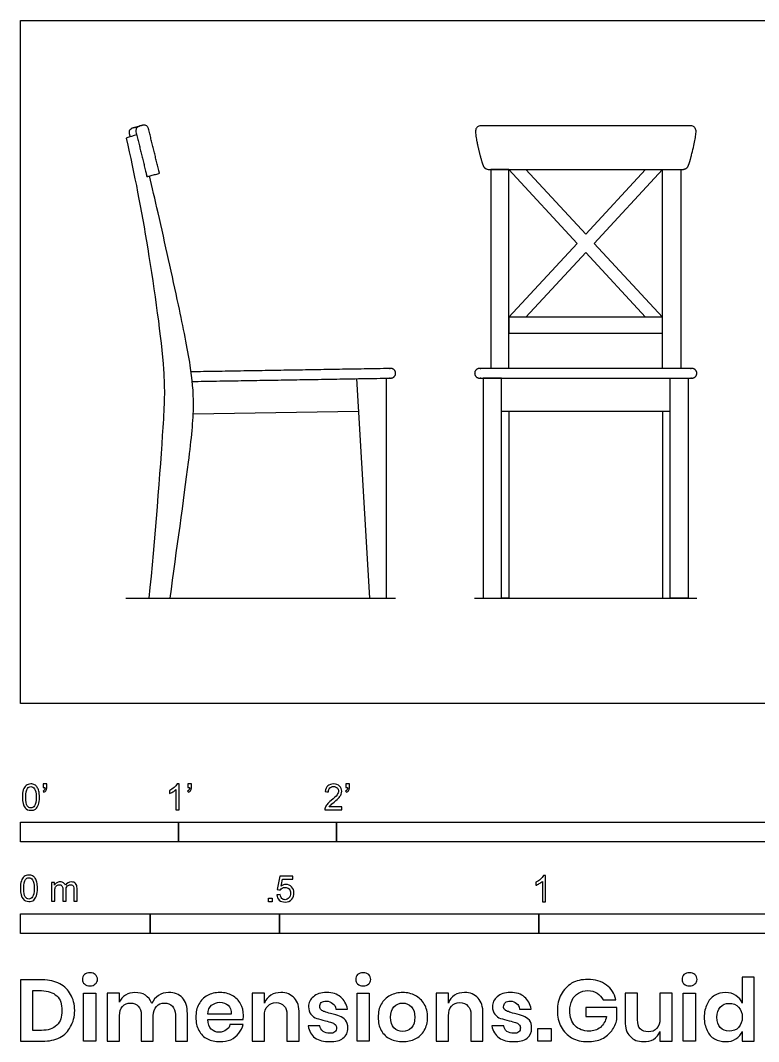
# Model space of a CAD drawing. Header units: metres. Extents: x 0 to 3.09, y -0.65 to 1.32.
# Drawn here: x 0 to 1.424, y -0.652 to 1.318 of the extents above; entities that cross this region are included whole.
import ezdxf

# ---------------------------------------------------------------- set-up
doc = ezdxf.new("R2010")
doc.units = ezdxf.units.M
for name, color, linetype, true_color in [('AG-DIAGRAM', 7, 'Continuous', 0xfecc66), ('AG-FURNITURE', 7, 'Continuous', 0x66ccff), ('N-SYMB', 7, 'Continuous', 0x800040), ('X-DIMENSIONS.GUIDE', 7, 'Continuous', 0x800080), ('X-VPRT', 6, 'Continuous', 0xff00ff)]:
    doc.layers.add(name, color=color, linetype=linetype, true_color=true_color)

msp = doc.modelspace()

# ---------------------------------------------------------------- linework, layer by layer
at = {"layer": 'AG-DIAGRAM'}
for points in [[(0.2032, 0.2032), (0.7239, 0.2032)], [(0.8763, 0.2032), (1.3049, 0.2032)]]:
    msp.add_lwpolyline(points, dxfattribs=at)
at = {"layer": 'AG-FURNITURE'}
for points in [[(0.9423, 0.6462), (0.9423, 1.0299), (0.9074, 1.0299), (0.9074, 0.6462)], [(0.9423, 0.745), (1.0742, 0.8875), (0.9423, 1.0299)], [(0.9752, 1.0299), (1.0906, 0.9052), (1.206, 1.0299)], [(1.2389, 0.745), (1.107, 0.8875), (1.2389, 1.0299)], [(1.2389, 0.6462), (1.2389, 1.0299), (1.2738, 1.0299), (1.2738, 0.6462)], [(0.9751, 0.745), (1.0906, 0.8697), (1.2061, 0.745)], [(0.6485, 0.6266), (0.6735, 0.2032), (0.7063, 0.2032), (0.7063, 0.6276)], [(0.3333, 0.5587), (0.652, 0.5641)], [(0.9279, 0.5641), (1.2533, 0.5641)], [(0.9423, 0.5641), (0.9423, 0.2032), (0.9279, 0.2032)], [(1.2389, 0.5641), (1.2389, 0.2032), (1.2533, 0.2032)]]:
    msp.add_lwpolyline(points, dxfattribs=at)
for points in [[(0.9423, 0.7143), (1.2389, 0.7143), (1.2389, 0.745), (0.9423, 0.745)], [(0.893, 0.6277), (0.893, 0.2032), (0.9279, 0.2032), (0.9279, 0.6277)], [(1.2882, 0.6277), (1.2882, 0.2032), (1.2533, 0.2032), (1.2533, 0.6277)]]:
    msp.add_lwpolyline(points, close=True, dxfattribs=at)
for points, weights, knots in [([(0.212, 1.0932), (0.2112, 1.0965), (0.2104, 1.0997), (0.2082, 1.1085), (0.217, 1.1106), (0.2204, 1.1115), (0.2237, 1.1123), (0.2266, 1.113), (0.2295, 1.1137)], [1, 1, 1, 0.707106781187, 1, 1, 1, 1, 1], [3.1075659, 3.1075659, 3.1075659, 3.1766674, 3.1766674, 3.223113, 3.223113, 3.5013287, 3.5013287, 3.5208448, 3.5208448, 3.5208448]), ([(0.2229, 1.1028), (0.2208, 1.1116), (0.2295, 1.1137), (0.2329, 1.1145), (0.2363, 1.1154), (0.245, 1.1175), (0.2471, 1.1088), (0.2577, 1.0656), (0.2683, 1.0225), (0.2561, 1.0195), (0.244, 1.0165), (0.2335, 1.0597), (0.2229, 1.1028)], [1, 0.707106781187, 1, 1, 1, 0.707106781187, 1, 1, 1, 1, 1, 1, 1], [0.907877, 0.907877, 0.907877, 0.954322, 0.954322, 1.232538, 1.232538, 1.278983, 1.278983, 2.18686, 2.18686, 2.268791, 2.268791, 3.176667, 3.176667, 3.176667]), ([(0.331, 0.6212), (0.5229, 0.6244), (0.7147, 0.6277), (0.724, 0.6279), (0.7238, 0.6371), (0.7237, 0.6464), (0.7144, 0.6462), (0.5219, 0.6429), (0.3294, 0.6397)], [1, 1, 1, 0.707106781187, 1, 0.707106781186, 1, 1, 1], [0.021557, 0.021557, 0.021557, 1.259724, 1.259724, 1.307441, 1.307441, 1.355158, 1.355158, 2.597576, 2.597576, 2.597576]), ([(0.8763, 0.637), (0.8763, 0.6462), (0.8856, 0.6462), (1.0906, 0.6462), (1.2957, 0.6462), (1.3049, 0.6462), (1.3049, 0.637), (1.3049, 0.6277), (1.2957, 0.6277), (1.0906, 0.6277), (0.8856, 0.6277), (0.8763, 0.6277), (0.8763, 0.637)], [1, 0.707106781186, 1, 1, 1, 0.707106781187, 1, 0.707106781187, 1, 1, 1, 0.707106781187, 1], [0, 0, 0, 0.04771, 0.04771, 1.421106, 1.421106, 1.468816, 1.468816, 1.516526, 1.516526, 2.889921, 2.889921, 2.937632, 2.937632, 2.937632])]:
    msp.add_rational_spline(points, weights, degree=2, knots=knots, dxfattribs=at)
for points, degree, knots in [([(1.2738, 1.0299), (1.1822, 1.0299), (1.0906, 1.0299), (0.999, 1.0299), (0.9074, 1.0299), (0.8965, 1.0299), (0.8904, 1.042), (0.8798, 1.0851), (0.8763, 1.1144), (0.9039, 1.1144), (1.0906, 1.1144), (1.2773, 1.1144), (1.3049, 1.1144), (1.3015, 1.0851), (1.2909, 1.042), (1.2847, 1.0299), (1.2738, 1.0299)], 2, [0, 0, 0, 0.486483, 0.486483, 0.972965, 0.972965, 1.178264, 1.383562, 1.58886, 1.794158, 1.999456, 1.999456, 2.204754, 2.410052, 2.61535, 2.820649, 3.025947, 3.025947, 3.025947]), ([(0.2243, 1.0971), (0.2175, 1.095), (0.2108, 1.0928), (0.2041, 1.0906), (0.2203, 1.0191), (0.246, 0.8875), (0.2808, 0.6397), (0.2755, 0.5356), (0.2594, 0.3125), (0.2476, 0.2032), (0.2615, 0.2032), (0.2775, 0.2032), (0.2888, 0.2032), (0.3013, 0.2953), (0.3246, 0.4597), (0.3366, 0.5731), (0.3289, 0.6546), (0.3044, 0.7724), (0.2727, 0.9166), (0.2538, 0.9969), (0.2488, 1.0177)], 3, [7.686739, 7.686739, 7.686739, 7.686739, 7.756436, 7.756436, 7.756436, 8.606446, 9.485559, 10.091948, 11.132311, 11.132311, 11.132311, 11.269822, 11.269822, 11.269822, 12.197877, 12.804953, 13.30443, 13.930149, 14.701445, 15.045729, 15.045729, 15.045729, 15.045729])]:
    msp.add_open_spline(points, degree=degree, knots=knots, dxfattribs=at)
at = {"layer": 'N-SYMB'}
for points in [[(0, -0.2667), (0, -0.2286), (0.3048, -0.2286), (0.3048, -0.2667)], [(0.3048, -0.2667), (0.3048, -0.2286), (0.6096, -0.2286), (0.6096, -0.2667)], [(0.6096, -0.2667), (0.6096, -0.2286), (1.524, -0.2286), (1.524, -0.2667)], [(0.4786, -0.3823), (0.4786, -0.3754), (0.4855, -0.3754), (0.4855, -0.3823)], [(0, -0.4436), (0, -0.4055), (0.25, -0.4055), (0.25, -0.4436)], [(0.25, -0.4436), (0.25, -0.4055), (0.5, -0.4055), (0.5, -0.4436)], [(0.5, -0.4436), (0.5, -0.4055), (1, -0.4055), (1, -0.4436)], [(1, -0.4436), (1, -0.4055), (2, -0.4055), (2, -0.4436)]]:
    msp.add_lwpolyline(points, close=True, dxfattribs=at)
for points, knots in [([(0.0038, -0.1807), (0.0038, -0.1749), (0.0044, -0.1701), (0.0056, -0.1665), (0.0068, -0.1629), (0.0086, -0.1602), (0.0111, -0.1581), (0.0135, -0.1563), (0.0165, -0.1551), (0.0201, -0.1551), (0.0228, -0.1551), (0.0252, -0.1557), (0.0273, -0.1569), (0.0294, -0.1578), (0.0309, -0.1596), (0.0324, -0.1614), (0.0336, -0.1635), (0.0346, -0.1659), (0.0355, -0.1689), (0.0361, -0.1719), (0.0367, -0.1758), (0.0367, -0.1807), (0.0367, -0.1867), (0.0361, -0.1915), (0.0349, -0.1951), (0.0336, -0.1987), (0.0318, -0.2014), (0.0294, -0.2036), (0.027, -0.2054), (0.024, -0.206), (0.0201, -0.206), (0.0153, -0.206), (0.0117, -0.2048), (0.009, -0.2011), (0.0056, -0.1969), (0.0038, -0.1903), (0.0038, -0.1807)], [0, 0, 0, 0, 1, 1, 1, 2, 2, 2, 3, 3, 3, 4, 4, 4, 5, 5, 5, 6, 6, 6, 7, 7, 7, 8, 8, 8, 9, 9, 9, 10, 10, 10, 11, 11, 11, 12, 12, 12, 12]), ([(0.0442, -0.162), (0.0442, -0.1596), (0.0442, -0.1572), (0.0442, -0.1548), (0.0464, -0.1548), (0.0486, -0.1548), (0.0508, -0.1548), (0.0508, -0.1567), (0.0508, -0.1586), (0.0508, -0.1605), (0.0508, -0.1635), (0.0505, -0.1659), (0.0496, -0.1671), (0.0487, -0.1689), (0.0472, -0.1704), (0.0451, -0.1713), (0.0446, -0.1705), (0.0441, -0.1697), (0.0436, -0.1689), (0.0448, -0.1683), (0.0457, -0.1677), (0.0463, -0.1665), (0.0469, -0.1653), (0.0472, -0.1638), (0.0472, -0.162), (0.0462, -0.162), (0.0452, -0.162), (0.0442, -0.162)], [0, 0, 0, 0, 1, 1, 1, 2, 2, 2, 3, 3, 3, 4, 4, 4, 5, 5, 5, 6, 6, 6, 7, 7, 7, 8, 8, 8, 9, 9, 9, 9]), ([(0.306, -0.2054), (0.304, -0.2054), (0.302, -0.2054), (0.3, -0.2054), (0.3, -0.1923), (0.3, -0.1793), (0.3, -0.1662), (0.2985, -0.1677), (0.2964, -0.1692), (0.294, -0.1704), (0.2915, -0.1719), (0.2894, -0.1731), (0.2876, -0.1737), (0.2876, -0.1717), (0.2876, -0.1697), (0.2876, -0.1677), (0.2909, -0.1662), (0.294, -0.1641), (0.2967, -0.162), (0.2991, -0.1596), (0.3009, -0.1575), (0.3021, -0.1551), (0.3034, -0.1551), (0.3047, -0.1551), (0.306, -0.1551), (0.306, -0.1718), (0.306, -0.1886), (0.306, -0.2054)], [0, 0, 0, 0, 1, 1, 1, 2, 2, 2, 3, 3, 3, 4, 4, 4, 5, 5, 5, 6, 6, 6, 7, 7, 7, 8, 8, 8, 9, 9, 9, 9]), ([(0.3232, -0.162), (0.3232, -0.1596), (0.3232, -0.1572), (0.3232, -0.1548), (0.3254, -0.1548), (0.3276, -0.1548), (0.3298, -0.1548), (0.3298, -0.1567), (0.3298, -0.1586), (0.3298, -0.1605), (0.3298, -0.1635), (0.3295, -0.1659), (0.3286, -0.1671), (0.3277, -0.1689), (0.3262, -0.1704), (0.3241, -0.1713), (0.3236, -0.1705), (0.3231, -0.1697), (0.3226, -0.1689), (0.3238, -0.1683), (0.3247, -0.1677), (0.3253, -0.1665), (0.3259, -0.1653), (0.3262, -0.1638), (0.3262, -0.162), (0.3252, -0.162), (0.3242, -0.162), (0.3232, -0.162)], [0, 0, 0, 0, 1, 1, 1, 2, 2, 2, 3, 3, 3, 4, 4, 4, 5, 5, 5, 6, 6, 6, 7, 7, 7, 8, 8, 8, 9, 9, 9, 9]), ([(0.6198, -0.1996), (0.6198, -0.2015), (0.6198, -0.2035), (0.6198, -0.2054), (0.6089, -0.2054), (0.598, -0.2054), (0.587, -0.2054), (0.5867, -0.2042), (0.587, -0.2027), (0.5876, -0.2011), (0.5885, -0.199), (0.5897, -0.1966), (0.5915, -0.1945), (0.5936, -0.1924), (0.596, -0.19), (0.5997, -0.187), (0.6051, -0.1825), (0.6087, -0.1789), (0.6108, -0.1764), (0.6126, -0.1737), (0.6135, -0.1713), (0.6135, -0.1689), (0.6135, -0.1665), (0.6126, -0.1644), (0.6111, -0.1629), (0.6093, -0.1611), (0.6069, -0.1602), (0.6042, -0.1602), (0.6012, -0.1602), (0.5988, -0.1611), (0.5969, -0.1629), (0.5951, -0.1647), (0.5942, -0.1671), (0.5942, -0.1704), (0.5921, -0.1702), (0.59, -0.17), (0.5879, -0.1698), (0.5885, -0.165), (0.59, -0.1614), (0.593, -0.159), (0.5957, -0.1566), (0.5997, -0.1551), (0.6042, -0.1551), (0.609, -0.1551), (0.6129, -0.1566), (0.6156, -0.1593), (0.6186, -0.162), (0.6198, -0.1653), (0.6198, -0.1692), (0.6198, -0.171), (0.6195, -0.1731), (0.6186, -0.1749), (0.6177, -0.1771), (0.6165, -0.1789), (0.6147, -0.1813), (0.6126, -0.1834), (0.6096, -0.1861), (0.6051, -0.19), (0.6015, -0.193), (0.5991, -0.1951), (0.5982, -0.1963), (0.5969, -0.1972), (0.596, -0.1984), (0.5954, -0.1996), (0.6036, -0.1996), (0.6117, -0.1996), (0.6198, -0.1996)], [0, 0, 0, 0, 1, 1, 1, 2, 2, 2, 3, 3, 3, 4, 4, 4, 5, 5, 5, 6, 6, 6, 7, 7, 7, 8, 8, 8, 9, 9, 9, 10, 10, 10, 11, 11, 11, 12, 12, 12, 13, 13, 13, 14, 14, 14, 15, 15, 15, 16, 16, 16, 17, 17, 17, 18, 18, 18, 19, 19, 19, 20, 20, 20, 21, 21, 21, 22, 22, 22, 22]), ([(0.628, -0.162), (0.628, -0.1596), (0.628, -0.1572), (0.628, -0.1548), (0.6302, -0.1548), (0.6324, -0.1548), (0.6346, -0.1548), (0.6346, -0.1567), (0.6346, -0.1586), (0.6346, -0.1605), (0.6346, -0.1635), (0.6343, -0.1659), (0.6334, -0.1671), (0.6325, -0.1689), (0.631, -0.1704), (0.6289, -0.1713), (0.6284, -0.1705), (0.6279, -0.1697), (0.6274, -0.1689), (0.6286, -0.1683), (0.6295, -0.1677), (0.6301, -0.1665), (0.6307, -0.1653), (0.631, -0.1638), (0.631, -0.162), (0.63, -0.162), (0.629, -0.162), (0.628, -0.162)], [0, 0, 0, 0, 1, 1, 1, 2, 2, 2, 3, 3, 3, 4, 4, 4, 5, 5, 5, 6, 6, 6, 7, 7, 7, 8, 8, 8, 9, 9, 9, 9]), ([(0.0102, -0.1807), (0.0102, -0.1891), (0.0111, -0.1945), (0.0132, -0.1972), (0.015, -0.1999), (0.0174, -0.2014), (0.0201, -0.2014), (0.0231, -0.2014), (0.0255, -0.1999), (0.0273, -0.1972), (0.0291, -0.1945), (0.0303, -0.1891), (0.0303, -0.1807), (0.0303, -0.1725), (0.0291, -0.1671), (0.0273, -0.1644), (0.0255, -0.1617), (0.0231, -0.1602), (0.0201, -0.1602), (0.0174, -0.1602), (0.015, -0.1614), (0.0135, -0.1638), (0.0114, -0.1668), (0.0102, -0.1725), (0.0102, -0.1807)], [0, 0, 0, 0, 1, 1, 1, 2, 2, 2, 3, 3, 3, 4, 4, 4, 5, 5, 5, 6, 6, 6, 7, 7, 7, 8, 8, 8, 8]), ([(0, -0.3565), (0, -0.3508), (0.0006, -0.3459), (0.0018, -0.3423), (0.003, -0.3387), (0.0048, -0.336), (0.0072, -0.3339), (0.0096, -0.3321), (0.0127, -0.3309), (0.0163, -0.3309), (0.019, -0.3309), (0.0214, -0.3315), (0.0235, -0.3327), (0.0256, -0.3336), (0.0271, -0.3354), (0.0286, -0.3372), (0.0298, -0.3393), (0.0307, -0.3417), (0.0316, -0.3447), (0.0322, -0.3478), (0.0328, -0.3517), (0.0328, -0.3565), (0.0328, -0.3625), (0.0322, -0.3673), (0.031, -0.3709), (0.0298, -0.3746), (0.028, -0.3773), (0.0256, -0.3794), (0.0232, -0.3812), (0.0202, -0.3818), (0.0163, -0.3818), (0.0114, -0.3818), (0.0078, -0.3806), (0.0051, -0.377), (0.0018, -0.3728), (0, -0.3661), (0, -0.3565)], [0, 0, 0, 0, 1, 1, 1, 2, 2, 2, 3, 3, 3, 4, 4, 4, 5, 5, 5, 6, 6, 6, 7, 7, 7, 8, 8, 8, 9, 9, 9, 10, 10, 10, 11, 11, 11, 12, 12, 12, 12]), ([(0.4946, -0.3693), (0.4967, -0.3691), (0.4988, -0.3689), (0.5009, -0.3687), (0.5015, -0.372), (0.5024, -0.3741), (0.5042, -0.376), (0.506, -0.3775), (0.5081, -0.3784), (0.5105, -0.3784), (0.5136, -0.3784), (0.516, -0.3772), (0.5181, -0.3748), (0.5202, -0.3726), (0.5211, -0.3696), (0.5211, -0.366), (0.5211, -0.3624), (0.5202, -0.3597), (0.5184, -0.3576), (0.5163, -0.3558), (0.5136, -0.3546), (0.5105, -0.3546), (0.5084, -0.3546), (0.5066, -0.3552), (0.5051, -0.3561), (0.5036, -0.357), (0.5024, -0.3582), (0.5015, -0.3594), (0.4995, -0.3592), (0.4975, -0.359), (0.4955, -0.3588), (0.4971, -0.3502), (0.4987, -0.3415), (0.5003, -0.3329), (0.5086, -0.3329), (0.517, -0.3329), (0.5253, -0.3329), (0.5253, -0.3349), (0.5253, -0.3369), (0.5253, -0.3389), (0.5187, -0.3389), (0.512, -0.3389), (0.5054, -0.3389), (0.5045, -0.3434), (0.5036, -0.3479), (0.5027, -0.3525), (0.5057, -0.3504), (0.5087, -0.3491), (0.512, -0.3491), (0.5166, -0.3491), (0.5202, -0.3507), (0.5232, -0.3537), (0.5262, -0.3567), (0.5277, -0.3606), (0.5277, -0.3654), (0.5277, -0.3699), (0.5265, -0.3738), (0.5238, -0.3772), (0.5205, -0.3814), (0.5163, -0.3829), (0.5105, -0.3829), (0.506, -0.3829), (0.5024, -0.382), (0.4994, -0.3796), (0.4967, -0.3769), (0.4949, -0.3735), (0.4946, -0.3693)], [0, 0, 0, 0, 1, 1, 1, 2, 2, 2, 3, 3, 3, 4, 4, 4, 5, 5, 5, 6, 6, 6, 7, 7, 7, 8, 8, 8, 9, 9, 9, 10, 10, 10, 11, 11, 11, 12, 12, 12, 13, 13, 13, 14, 14, 14, 15, 15, 15, 16, 16, 16, 17, 17, 17, 18, 18, 18, 19, 19, 19, 20, 20, 20, 21, 21, 21, 22, 22, 22, 22]), ([(1.013, -0.3823), (1.0109, -0.3823), (1.0089, -0.3823), (1.0069, -0.3823), (1.0069, -0.3692), (1.0069, -0.3562), (1.0069, -0.3431), (1.0054, -0.3446), (1.0033, -0.3461), (1.0009, -0.3473), (0.9985, -0.3488), (0.9964, -0.3501), (0.9946, -0.3507), (0.9946, -0.3486), (0.9946, -0.3466), (0.9946, -0.3446), (0.9979, -0.3431), (1.0009, -0.341), (1.0036, -0.3389), (1.006, -0.3365), (1.0078, -0.3344), (1.009, -0.332), (1.0103, -0.332), (1.0116, -0.332), (1.013, -0.332), (1.013, -0.3487), (1.013, -0.3655), (1.013, -0.3823)], [0, 0, 0, 0, 1, 1, 1, 2, 2, 2, 3, 3, 3, 4, 4, 4, 5, 5, 5, 6, 6, 6, 7, 7, 7, 8, 8, 8, 9, 9, 9, 9]), ([(0.0063, -0.3565), (0.0063, -0.3649), (0.0072, -0.3703), (0.0093, -0.3731), (0.0111, -0.3758), (0.0136, -0.3773), (0.0163, -0.3773), (0.0193, -0.3773), (0.0217, -0.3758), (0.0235, -0.3731), (0.0253, -0.3703), (0.0265, -0.3649), (0.0265, -0.3565), (0.0265, -0.3484), (0.0253, -0.3429), (0.0235, -0.3402), (0.0217, -0.3375), (0.0193, -0.336), (0.0163, -0.336), (0.0136, -0.336), (0.0111, -0.3372), (0.0096, -0.3396), (0.0075, -0.3426), (0.0063, -0.3484), (0.0063, -0.3565)], [0, 0, 0, 0, 1, 1, 1, 2, 2, 2, 3, 3, 3, 4, 4, 4, 5, 5, 5, 6, 6, 6, 7, 7, 7, 8, 8, 8, 8]), ([(0.0602, -0.3812), (0.0602, -0.3691), (0.0602, -0.3571), (0.0602, -0.345), (0.062, -0.345), (0.0639, -0.345), (0.0657, -0.345), (0.0657, -0.3468), (0.0657, -0.3485), (0.0657, -0.3502), (0.0669, -0.3484), (0.0684, -0.3469), (0.0702, -0.3459), (0.072, -0.3447), (0.0741, -0.3441), (0.0765, -0.3441), (0.0792, -0.3441), (0.0816, -0.3447), (0.0831, -0.3459), (0.0849, -0.3472), (0.0861, -0.3487), (0.0867, -0.3505), (0.0898, -0.3462), (0.0934, -0.3441), (0.0982, -0.3441), (0.1018, -0.3441), (0.1045, -0.3453), (0.1063, -0.3472), (0.1084, -0.3493), (0.1093, -0.3523), (0.1093, -0.3565), (0.1093, -0.3647), (0.1093, -0.373), (0.1093, -0.3812), (0.1073, -0.3812), (0.1053, -0.3812), (0.1033, -0.3812), (0.1033, -0.3737), (0.1033, -0.3661), (0.1033, -0.3586), (0.1033, -0.3559), (0.103, -0.3544), (0.1027, -0.3532), (0.1021, -0.352), (0.1015, -0.3511), (0.1003, -0.3505), (0.0994, -0.3499), (0.0982, -0.3496), (0.0967, -0.3496), (0.0943, -0.3496), (0.0922, -0.3505), (0.0904, -0.352), (0.0886, -0.3538), (0.088, -0.3565), (0.088, -0.3601), (0.088, -0.3671), (0.088, -0.3742), (0.088, -0.3812), (0.0858, -0.3812), (0.0837, -0.3812), (0.0816, -0.3812), (0.0816, -0.3734), (0.0816, -0.3655), (0.0816, -0.3577), (0.0816, -0.355), (0.0813, -0.3529), (0.0801, -0.3517), (0.0792, -0.3502), (0.0774, -0.3496), (0.0753, -0.3496), (0.0735, -0.3496), (0.072, -0.3499), (0.0705, -0.3511), (0.069, -0.352), (0.0681, -0.3532), (0.0672, -0.355), (0.0666, -0.3568), (0.0663, -0.3592), (0.0663, -0.3625), (0.0663, -0.3687), (0.0663, -0.375), (0.0663, -0.3812), (0.0643, -0.3812), (0.0622, -0.3812), (0.0602, -0.3812)], [0, 0, 0, 0, 1, 1, 1, 2, 2, 2, 3, 3, 3, 4, 4, 4, 5, 5, 5, 6, 6, 6, 7, 7, 7, 8, 8, 8, 9, 9, 9, 10, 10, 10, 11, 11, 11, 12, 12, 12, 13, 13, 13, 14, 14, 14, 15, 15, 15, 16, 16, 16, 17, 17, 17, 18, 18, 18, 19, 19, 19, 20, 20, 20, 21, 21, 21, 22, 22, 22, 23, 23, 23, 24, 24, 24, 25, 25, 25, 26, 26, 26, 27, 27, 27, 28, 28, 28, 28])]:
    msp.add_open_spline(points, degree=3, knots=knots, dxfattribs=at)
at = {"layer": 'X-DIMENSIONS.GUIDE'}
for points in [[(0.1458, -0.559), (0.1458, -0.6514), (0.122, -0.6514), (0.122, -0.559)], [(0.6728, -0.559), (0.6728, -0.6514), (0.6497, -0.6514), (0.6497, -0.559)], [(1.3024, -0.559), (1.3024, -0.6514), (1.2785, -0.6514), (1.2785, -0.559)], [(1.0237, -0.6269), (1.0237, -0.6514), (0.9984, -0.6514), (0.9984, -0.6269)]]:
    msp.add_lwpolyline(points, close=True, dxfattribs=at)
for points, knots in [([(0.1198, -0.5323), (0.1198, -0.5287), (0.1206, -0.5251), (0.1235, -0.5229), (0.1263, -0.5207), (0.1299, -0.5193), (0.1343, -0.5193), (0.1386, -0.5193), (0.1422, -0.5207), (0.1444, -0.5229), (0.1473, -0.5251), (0.1487, -0.5287), (0.1487, -0.5323), (0.1487, -0.5359), (0.1473, -0.5388), (0.1444, -0.5409), (0.1422, -0.5438), (0.1386, -0.5446), (0.1343, -0.5446), (0.1299, -0.5446), (0.1263, -0.5438), (0.1235, -0.5409), (0.1206, -0.5388), (0.1198, -0.5359), (0.1198, -0.5323)], [0, 0, 0, 0, 1, 1, 1, 2, 2, 2, 3, 3, 3, 4, 4, 4, 5, 5, 5, 6, 6, 6, 7, 7, 7, 8, 8, 8, 8]), ([(0.6469, -0.5323), (0.6469, -0.5287), (0.6483, -0.5251), (0.6505, -0.5229), (0.6533, -0.5207), (0.657, -0.5193), (0.6613, -0.5193), (0.6656, -0.5193), (0.6692, -0.5207), (0.6721, -0.5229), (0.6743, -0.5251), (0.6757, -0.5287), (0.6757, -0.5323), (0.6757, -0.5359), (0.6743, -0.5388), (0.6721, -0.5409), (0.6692, -0.5438), (0.6656, -0.5446), (0.6613, -0.5446), (0.657, -0.5446), (0.6533, -0.5438), (0.6505, -0.5409), (0.6483, -0.5388), (0.6469, -0.5359), (0.6469, -0.5323)], [0, 0, 0, 0, 1, 1, 1, 2, 2, 2, 3, 3, 3, 4, 4, 4, 5, 5, 5, 6, 6, 6, 7, 7, 7, 8, 8, 8, 8]), ([(1.2764, -0.5323), (1.2764, -0.5287), (1.2771, -0.5251), (1.28, -0.5229), (1.2829, -0.5207), (1.2865, -0.5193), (1.2908, -0.5193), (1.2951, -0.5193), (1.2988, -0.5207), (1.3009, -0.5229), (1.3038, -0.5251), (1.3053, -0.5287), (1.3053, -0.5323), (1.3053, -0.5359), (1.3038, -0.5388), (1.3009, -0.5409), (1.2988, -0.5438), (1.2951, -0.5446), (1.2908, -0.5446), (1.2865, -0.5446), (1.2829, -0.5438), (1.28, -0.5409), (1.2771, -0.5388), (1.2764, -0.5359), (1.2764, -0.5323)], [0, 0, 0, 0, 1, 1, 1, 2, 2, 2, 3, 3, 3, 4, 4, 4, 5, 5, 5, 6, 6, 6, 7, 7, 7, 8, 8, 8, 8]), ([(1.3601, -0.5575), (1.3681, -0.5575), (1.3746, -0.5597), (1.3803, -0.5633), (1.3861, -0.5669), (1.3897, -0.572), (1.3926, -0.5778), (1.3926, -0.5612), (1.3926, -0.5446), (1.3926, -0.5279), (1.4003, -0.5279), (1.408, -0.5279), (1.4157, -0.5279), (1.4157, -0.5691), (1.4157, -0.6102), (1.4157, -0.6514), (1.408, -0.6514), (1.4003, -0.6514), (1.3926, -0.6514), (1.3926, -0.6451), (1.3926, -0.6389), (1.3926, -0.6326), (1.3897, -0.6384), (1.3861, -0.6435), (1.3803, -0.6471), (1.3746, -0.6514), (1.3681, -0.6521), (1.3601, -0.6521), (1.3522, -0.6521), (1.3457, -0.6507), (1.3392, -0.6471), (1.3327, -0.6435), (1.3276, -0.6377), (1.3247, -0.6305), (1.3211, -0.6232), (1.319, -0.6153), (1.319, -0.6052), (1.319, -0.5958), (1.3211, -0.5871), (1.3247, -0.5799), (1.3276, -0.5727), (1.3327, -0.5669), (1.3392, -0.5633), (1.3457, -0.5597), (1.3522, -0.5575), (1.3601, -0.5575)], [0, 0, 0, 0, 1, 1, 1, 2, 2, 2, 3, 3, 3, 4, 4, 4, 5, 5, 5, 6, 6, 6, 7, 7, 7, 8, 8, 8, 9, 9, 9, 10, 10, 10, 11, 11, 11, 12, 12, 12, 13, 13, 13, 14, 14, 14, 15, 15, 15, 15]), ([(0.1047, -0.5922), (0.1047, -0.6038), (0.1018, -0.6146), (0.0967, -0.6232), (0.0924, -0.6326), (0.0852, -0.6391), (0.0758, -0.6442), (0.0664, -0.6492), (0.0556, -0.6514), (0.0426, -0.6514), (0.0284, -0.6514), (0.0142, -0.6514), (0, -0.6514), (0, -0.6119), (0, -0.5725), (0, -0.533), (0.0142, -0.533), (0.0284, -0.533), (0.0426, -0.533), (0.0556, -0.533), (0.0664, -0.5359), (0.0758, -0.5409), (0.0852, -0.5453), (0.0924, -0.5525), (0.0967, -0.5612), (0.1018, -0.5698), (0.1047, -0.5807), (0.1047, -0.5922)], [0, 0, 0, 0, 1, 1, 1, 2, 2, 2, 3, 3, 3, 4, 4, 4, 5, 5, 5, 6, 6, 6, 7, 7, 7, 8, 8, 8, 9, 9, 9, 9]), ([(1.0945, -0.5323), (1.1089, -0.5323), (1.1204, -0.5359), (1.1305, -0.5431), (1.1399, -0.5496), (1.1457, -0.5597), (1.1486, -0.5713), (1.1404, -0.5713), (1.1322, -0.5713), (1.124, -0.5713), (1.1212, -0.5662), (1.1176, -0.5619), (1.1125, -0.559), (1.1074, -0.5554), (1.1017, -0.5539), (1.0945, -0.5539), (1.088, -0.5539), (1.0815, -0.5554), (1.0764, -0.559), (1.0713, -0.5619), (1.067, -0.5662), (1.0641, -0.572), (1.0612, -0.5778), (1.0598, -0.585), (1.0598, -0.5922), (1.0598, -0.6052), (1.0634, -0.6146), (1.0699, -0.6218), (1.0764, -0.6283), (1.0858, -0.6319), (1.0973, -0.6319), (1.1053, -0.6319), (1.1125, -0.6297), (1.119, -0.6247), (1.1248, -0.6196), (1.1291, -0.6124), (1.1305, -0.6038), (1.1173, -0.6038), (1.1041, -0.6038), (1.0908, -0.6038), (1.0908, -0.598), (1.0908, -0.5922), (1.0908, -0.5864), (1.1108, -0.5864), (1.1308, -0.5864), (1.1508, -0.5864), (1.1508, -0.5941), (1.1508, -0.6018), (1.1508, -0.6095), (1.1486, -0.6175), (1.1457, -0.6247), (1.1407, -0.6312), (1.1356, -0.6377), (1.1298, -0.6427), (1.1219, -0.6471), (1.1139, -0.6507), (1.1046, -0.6521), (1.0945, -0.6521), (1.0829, -0.6521), (1.0728, -0.65), (1.0634, -0.6449), (1.0547, -0.6398), (1.0482, -0.6326), (1.0432, -0.624), (1.0381, -0.6146), (1.036, -0.6045), (1.036, -0.5922), (1.036, -0.5807), (1.0381, -0.5705), (1.0432, -0.5612), (1.0482, -0.5518), (1.0547, -0.5453), (1.0634, -0.5395), (1.0728, -0.5344), (1.0829, -0.5323), (1.0945, -0.5323)], [0, 0, 0, 0, 1, 1, 1, 2, 2, 2, 3, 3, 3, 4, 4, 4, 5, 5, 5, 6, 6, 6, 7, 7, 7, 8, 8, 8, 9, 9, 9, 10, 10, 10, 11, 11, 11, 12, 12, 12, 13, 13, 13, 14, 14, 14, 15, 15, 15, 16, 16, 16, 17, 17, 17, 18, 18, 18, 19, 19, 19, 20, 20, 20, 21, 21, 21, 22, 22, 22, 23, 23, 23, 24, 24, 24, 25, 25, 25, 25]), ([(0.0404, -0.6305), (0.0534, -0.6305), (0.0628, -0.6276), (0.07, -0.6204), (0.0772, -0.6139), (0.0801, -0.6045), (0.0801, -0.5922), (0.0801, -0.5799), (0.0772, -0.5705), (0.07, -0.564), (0.0628, -0.5575), (0.0534, -0.5539), (0.0404, -0.5539), (0.0349, -0.5539), (0.0294, -0.5539), (0.0238, -0.5539), (0.0238, -0.5794), (0.0238, -0.605), (0.0238, -0.6305), (0.0294, -0.6305), (0.0349, -0.6305), (0.0404, -0.6305)], [0, 0, 0, 0, 1, 1, 1, 2, 2, 2, 3, 3, 3, 4, 4, 4, 5, 5, 5, 6, 6, 6, 7, 7, 7, 7]), ([(0.2859, -0.5575), (0.2967, -0.5575), (0.3061, -0.5612), (0.3126, -0.5677), (0.3191, -0.5749), (0.322, -0.585), (0.322, -0.598), (0.322, -0.6158), (0.322, -0.6336), (0.322, -0.6514), (0.3143, -0.6514), (0.3066, -0.6514), (0.2989, -0.6514), (0.2989, -0.6343), (0.2989, -0.6172), (0.2989, -0.6001), (0.2989, -0.5929), (0.2967, -0.5879), (0.2931, -0.5835), (0.2895, -0.5799), (0.2844, -0.5778), (0.2779, -0.5778), (0.2714, -0.5778), (0.2664, -0.5799), (0.2628, -0.5843), (0.2585, -0.5886), (0.2563, -0.5944), (0.2563, -0.6023), (0.2563, -0.6187), (0.2563, -0.635), (0.2563, -0.6514), (0.2486, -0.6514), (0.2409, -0.6514), (0.2332, -0.6514), (0.2332, -0.6343), (0.2332, -0.6172), (0.2332, -0.6001), (0.2332, -0.5929), (0.231, -0.5879), (0.2274, -0.5835), (0.2238, -0.5799), (0.2187, -0.5778), (0.213, -0.5778), (0.2058, -0.5778), (0.2007, -0.5799), (0.1971, -0.5843), (0.1928, -0.5886), (0.1913, -0.5944), (0.1913, -0.6023), (0.1913, -0.6187), (0.1913, -0.635), (0.1913, -0.6514), (0.1834, -0.6514), (0.1754, -0.6514), (0.1675, -0.6514), (0.1675, -0.6206), (0.1675, -0.5898), (0.1675, -0.559), (0.1754, -0.559), (0.1834, -0.559), (0.1913, -0.559), (0.1913, -0.5648), (0.1913, -0.5705), (0.1913, -0.5763), (0.1935, -0.5705), (0.1971, -0.5655), (0.2029, -0.5626), (0.2079, -0.559), (0.2144, -0.5575), (0.2209, -0.5575), (0.2289, -0.5575), (0.2354, -0.559), (0.2411, -0.5626), (0.2462, -0.5662), (0.2505, -0.5713), (0.2534, -0.5785), (0.2563, -0.572), (0.2606, -0.5669), (0.2664, -0.5633), (0.2722, -0.559), (0.2787, -0.5575), (0.2859, -0.5575)], [0, 0, 0, 0, 1, 1, 1, 2, 2, 2, 3, 3, 3, 4, 4, 4, 5, 5, 5, 6, 6, 6, 7, 7, 7, 8, 8, 8, 9, 9, 9, 10, 10, 10, 11, 11, 11, 12, 12, 12, 13, 13, 13, 14, 14, 14, 15, 15, 15, 16, 16, 16, 17, 17, 17, 18, 18, 18, 19, 19, 19, 20, 20, 20, 21, 21, 21, 22, 22, 22, 23, 23, 23, 24, 24, 24, 25, 25, 25, 26, 26, 26, 27, 27, 27, 27]), ([(0.4303, -0.6016), (0.4303, -0.6038), (0.4303, -0.6066), (0.4295, -0.6095), (0.4069, -0.6095), (0.3843, -0.6095), (0.3617, -0.6095), (0.3617, -0.6182), (0.3639, -0.624), (0.3682, -0.6283), (0.3725, -0.6319), (0.3776, -0.6341), (0.3833, -0.6341), (0.3891, -0.6341), (0.3935, -0.6326), (0.3971, -0.6297), (0.4007, -0.6276), (0.4036, -0.624), (0.4043, -0.6189), (0.4127, -0.6189), (0.4211, -0.6189), (0.4295, -0.6189), (0.4281, -0.6254), (0.4252, -0.6312), (0.4216, -0.6362), (0.4173, -0.6413), (0.4122, -0.6456), (0.4057, -0.6485), (0.3992, -0.6514), (0.3927, -0.6521), (0.3848, -0.6521), (0.3754, -0.6521), (0.3675, -0.6507), (0.361, -0.6471), (0.3537, -0.6435), (0.348, -0.6377), (0.3444, -0.6305), (0.34, -0.6232), (0.3386, -0.6153), (0.3386, -0.6052), (0.3386, -0.5958), (0.34, -0.5871), (0.3444, -0.5799), (0.348, -0.5727), (0.3537, -0.5669), (0.361, -0.5633), (0.3675, -0.5597), (0.3754, -0.5575), (0.3848, -0.5575), (0.3942, -0.5575), (0.4021, -0.5597), (0.4086, -0.5633), (0.4158, -0.5669), (0.4209, -0.5727), (0.4245, -0.5792), (0.4288, -0.5857), (0.4303, -0.5929), (0.4303, -0.6016)], [0, 0, 0, 0, 1, 1, 1, 2, 2, 2, 3, 3, 3, 4, 4, 4, 5, 5, 5, 6, 6, 6, 7, 7, 7, 8, 8, 8, 9, 9, 9, 10, 10, 10, 11, 11, 11, 12, 12, 12, 13, 13, 13, 14, 14, 14, 15, 15, 15, 16, 16, 16, 17, 17, 17, 18, 18, 18, 19, 19, 19, 19]), ([(0.5025, -0.5575), (0.5133, -0.5575), (0.522, -0.5612), (0.5285, -0.5684), (0.535, -0.5749), (0.5378, -0.585), (0.5378, -0.598), (0.5378, -0.6158), (0.5378, -0.6336), (0.5378, -0.6514), (0.5299, -0.6514), (0.522, -0.6514), (0.514, -0.6514), (0.514, -0.6343), (0.514, -0.6172), (0.514, -0.6001), (0.514, -0.5929), (0.5126, -0.5871), (0.509, -0.5835), (0.5046, -0.5792), (0.4996, -0.577), (0.4931, -0.577), (0.4866, -0.577), (0.4808, -0.5792), (0.4772, -0.5835), (0.4729, -0.5879), (0.4707, -0.5944), (0.4707, -0.6023), (0.4707, -0.6187), (0.4707, -0.635), (0.4707, -0.6514), (0.4628, -0.6514), (0.4548, -0.6514), (0.4469, -0.6514), (0.4469, -0.6206), (0.4469, -0.5898), (0.4469, -0.559), (0.4548, -0.559), (0.4628, -0.559), (0.4707, -0.559), (0.4707, -0.5652), (0.4707, -0.5715), (0.4707, -0.5778), (0.4736, -0.5713), (0.4772, -0.5662), (0.483, -0.5626), (0.4887, -0.559), (0.4952, -0.5575), (0.5025, -0.5575)], [0, 0, 0, 0, 1, 1, 1, 2, 2, 2, 3, 3, 3, 4, 4, 4, 5, 5, 5, 6, 6, 6, 7, 7, 7, 8, 8, 8, 9, 9, 9, 10, 10, 10, 11, 11, 11, 12, 12, 12, 13, 13, 13, 14, 14, 14, 15, 15, 15, 16, 16, 16, 16]), ([(0.5905, -0.5575), (0.6021, -0.5575), (0.6108, -0.5604), (0.618, -0.5662), (0.6245, -0.572), (0.6288, -0.5792), (0.631, -0.5893), (0.6235, -0.5893), (0.616, -0.5893), (0.6086, -0.5893), (0.6079, -0.5843), (0.6057, -0.5807), (0.6021, -0.5785), (0.5992, -0.5756), (0.5949, -0.5742), (0.5898, -0.5742), (0.5862, -0.5742), (0.5833, -0.5749), (0.5804, -0.577), (0.5783, -0.5792), (0.5775, -0.5814), (0.5775, -0.585), (0.5775, -0.5871), (0.5783, -0.5893), (0.5804, -0.5908), (0.5819, -0.5929), (0.584, -0.5936), (0.5869, -0.5944), (0.5898, -0.5958), (0.5934, -0.5965), (0.5985, -0.598), (0.6057, -0.5994), (0.6115, -0.6009), (0.6158, -0.603), (0.6201, -0.6045), (0.6237, -0.6074), (0.6274, -0.611), (0.6302, -0.6146), (0.6317, -0.6196), (0.6317, -0.6261), (0.6317, -0.6341), (0.6288, -0.6406), (0.6223, -0.6456), (0.6165, -0.6507), (0.6079, -0.6521), (0.597, -0.6521), (0.5855, -0.6521), (0.5754, -0.65), (0.5682, -0.6449), (0.5609, -0.6391), (0.5566, -0.6319), (0.5552, -0.6218), (0.5626, -0.6218), (0.5701, -0.6218), (0.5775, -0.6218), (0.5783, -0.6261), (0.5804, -0.6297), (0.584, -0.6326), (0.5869, -0.6348), (0.592, -0.6362), (0.597, -0.6362), (0.6014, -0.6362), (0.6043, -0.6355), (0.6064, -0.6334), (0.6086, -0.6312), (0.61, -0.629), (0.61, -0.6254), (0.61, -0.6232), (0.6086, -0.6211), (0.6071, -0.6189), (0.605, -0.6175), (0.6028, -0.616), (0.5999, -0.6153), (0.5978, -0.6146), (0.5934, -0.6131), (0.5884, -0.6124), (0.5819, -0.6102), (0.5761, -0.6088), (0.5718, -0.6074), (0.5674, -0.6059), (0.5638, -0.603), (0.5602, -0.5994), (0.5573, -0.5958), (0.5559, -0.5908), (0.5559, -0.585), (0.5559, -0.577), (0.5588, -0.5705), (0.5653, -0.5655), (0.571, -0.5604), (0.5797, -0.5575), (0.5905, -0.5575)], [0, 0, 0, 0, 1, 1, 1, 2, 2, 2, 3, 3, 3, 4, 4, 4, 5, 5, 5, 6, 6, 6, 7, 7, 7, 8, 8, 8, 9, 9, 9, 10, 10, 10, 11, 11, 11, 12, 12, 12, 13, 13, 13, 14, 14, 14, 15, 15, 15, 16, 16, 16, 17, 17, 17, 18, 18, 18, 19, 19, 19, 20, 20, 20, 21, 21, 21, 22, 22, 22, 23, 23, 23, 24, 24, 24, 25, 25, 25, 26, 26, 26, 27, 27, 27, 28, 28, 28, 29, 29, 29, 30, 30, 30, 30]), ([(0.7378, -0.5575), (0.7465, -0.5575), (0.7544, -0.5597), (0.7616, -0.5633), (0.7689, -0.5669), (0.7746, -0.5727), (0.779, -0.5799), (0.7833, -0.5871), (0.7855, -0.5958), (0.7855, -0.6052), (0.7855, -0.6153), (0.7833, -0.6232), (0.779, -0.6305), (0.7746, -0.6377), (0.7689, -0.6435), (0.7616, -0.6471), (0.7544, -0.6507), (0.7465, -0.6521), (0.7378, -0.6521), (0.7284, -0.6521), (0.7205, -0.6507), (0.7133, -0.6471), (0.7061, -0.6435), (0.7003, -0.6377), (0.6959, -0.6305), (0.6916, -0.6232), (0.6902, -0.6153), (0.6902, -0.6052), (0.6902, -0.5958), (0.6916, -0.5871), (0.6959, -0.5799), (0.7003, -0.5727), (0.7061, -0.5669), (0.7133, -0.5633), (0.7205, -0.5597), (0.7284, -0.5575), (0.7378, -0.5575)], [0, 0, 0, 0, 1, 1, 1, 2, 2, 2, 3, 3, 3, 4, 4, 4, 5, 5, 5, 6, 6, 6, 7, 7, 7, 8, 8, 8, 9, 9, 9, 10, 10, 10, 11, 11, 11, 12, 12, 12, 12]), ([(0.8569, -0.5575), (0.8678, -0.5575), (0.8764, -0.5612), (0.8829, -0.5684), (0.8894, -0.5749), (0.8923, -0.585), (0.8923, -0.598), (0.8923, -0.6158), (0.8923, -0.6336), (0.8923, -0.6514), (0.8846, -0.6514), (0.8769, -0.6514), (0.8692, -0.6514), (0.8692, -0.6343), (0.8692, -0.6172), (0.8692, -0.6001), (0.8692, -0.5929), (0.867, -0.5871), (0.8634, -0.5835), (0.8598, -0.5792), (0.854, -0.577), (0.8475, -0.577), (0.8411, -0.577), (0.8353, -0.5792), (0.8317, -0.5835), (0.8273, -0.5879), (0.8259, -0.5944), (0.8259, -0.6023), (0.8259, -0.6187), (0.8259, -0.635), (0.8259, -0.6514), (0.8179, -0.6514), (0.81, -0.6514), (0.8021, -0.6514), (0.8021, -0.6206), (0.8021, -0.5898), (0.8021, -0.559), (0.81, -0.559), (0.8179, -0.559), (0.8259, -0.559), (0.8259, -0.5652), (0.8259, -0.5715), (0.8259, -0.5778), (0.8281, -0.5713), (0.8324, -0.5662), (0.8374, -0.5626), (0.8432, -0.559), (0.8497, -0.5575), (0.8569, -0.5575)], [0, 0, 0, 0, 1, 1, 1, 2, 2, 2, 3, 3, 3, 4, 4, 4, 5, 5, 5, 6, 6, 6, 7, 7, 7, 8, 8, 8, 9, 9, 9, 10, 10, 10, 11, 11, 11, 12, 12, 12, 13, 13, 13, 14, 14, 14, 15, 15, 15, 16, 16, 16, 16]), ([(0.945, -0.5575), (0.9566, -0.5575), (0.9659, -0.5604), (0.9724, -0.5662), (0.9797, -0.572), (0.9833, -0.5792), (0.9854, -0.5893), (0.978, -0.5893), (0.9705, -0.5893), (0.9631, -0.5893), (0.9623, -0.5843), (0.9602, -0.5807), (0.9573, -0.5785), (0.9537, -0.5756), (0.9501, -0.5742), (0.945, -0.5742), (0.9407, -0.5742), (0.9378, -0.5749), (0.9356, -0.577), (0.9335, -0.5792), (0.932, -0.5814), (0.932, -0.585), (0.932, -0.5871), (0.9327, -0.5893), (0.9349, -0.5908), (0.9363, -0.5929), (0.9385, -0.5936), (0.9414, -0.5944), (0.9443, -0.5958), (0.9479, -0.5965), (0.953, -0.598), (0.9602, -0.5994), (0.9659, -0.6009), (0.9703, -0.603), (0.9746, -0.6045), (0.9782, -0.6074), (0.9818, -0.611), (0.9847, -0.6146), (0.9862, -0.6196), (0.9862, -0.6261), (0.9862, -0.6341), (0.9833, -0.6406), (0.9775, -0.6456), (0.971, -0.6507), (0.9623, -0.6521), (0.9522, -0.6521), (0.94, -0.6521), (0.9306, -0.65), (0.9234, -0.6449), (0.9161, -0.6391), (0.9111, -0.6319), (0.9096, -0.6218), (0.9173, -0.6218), (0.925, -0.6218), (0.9327, -0.6218), (0.9327, -0.6261), (0.9349, -0.6297), (0.9385, -0.6326), (0.9421, -0.6348), (0.9465, -0.6362), (0.9522, -0.6362), (0.9558, -0.6362), (0.9594, -0.6355), (0.9616, -0.6334), (0.9638, -0.6312), (0.9645, -0.629), (0.9645, -0.6254), (0.9645, -0.6232), (0.9638, -0.6211), (0.9616, -0.6189), (0.9602, -0.6175), (0.9573, -0.616), (0.9551, -0.6153), (0.9522, -0.6146), (0.9479, -0.6131), (0.9428, -0.6124), (0.9363, -0.6102), (0.9306, -0.6088), (0.9262, -0.6074), (0.9219, -0.6059), (0.9183, -0.603), (0.9154, -0.5994), (0.9125, -0.5958), (0.9104, -0.5908), (0.9104, -0.585), (0.9104, -0.577), (0.914, -0.5705), (0.9197, -0.5655), (0.9262, -0.5604), (0.9342, -0.5575), (0.945, -0.5575)], [0, 0, 0, 0, 1, 1, 1, 2, 2, 2, 3, 3, 3, 4, 4, 4, 5, 5, 5, 6, 6, 6, 7, 7, 7, 8, 8, 8, 9, 9, 9, 10, 10, 10, 11, 11, 11, 12, 12, 12, 13, 13, 13, 14, 14, 14, 15, 15, 15, 16, 16, 16, 17, 17, 17, 18, 18, 18, 19, 19, 19, 20, 20, 20, 21, 21, 21, 22, 22, 22, 23, 23, 23, 24, 24, 24, 25, 25, 25, 26, 26, 26, 27, 27, 27, 28, 28, 28, 29, 29, 29, 30, 30, 30, 30]), ([(1.2576, -0.559), (1.2576, -0.5898), (1.2576, -0.6206), (1.2576, -0.6514), (1.2497, -0.6514), (1.2417, -0.6514), (1.2338, -0.6514), (1.2338, -0.6451), (1.2338, -0.6389), (1.2338, -0.6326), (1.2309, -0.6391), (1.2273, -0.6442), (1.2215, -0.6478), (1.2157, -0.6514), (1.2092, -0.6521), (1.202, -0.6521), (1.1912, -0.6521), (1.1825, -0.6492), (1.176, -0.642), (1.1695, -0.6355), (1.1666, -0.6254), (1.1666, -0.6131), (1.1666, -0.5951), (1.1666, -0.577), (1.1666, -0.559), (1.1746, -0.559), (1.1825, -0.559), (1.1905, -0.559), (1.1905, -0.5761), (1.1905, -0.5932), (1.1905, -0.6102), (1.1905, -0.6175), (1.1919, -0.6232), (1.1955, -0.6276), (1.1999, -0.6312), (1.2049, -0.6334), (1.2114, -0.6334), (1.2179, -0.6334), (1.2237, -0.6312), (1.2273, -0.6269), (1.2316, -0.6225), (1.2338, -0.616), (1.2338, -0.6081), (1.2338, -0.5917), (1.2338, -0.5754), (1.2338, -0.559), (1.2417, -0.559), (1.2497, -0.559), (1.2576, -0.559)], [0, 0, 0, 0, 1, 1, 1, 2, 2, 2, 3, 3, 3, 4, 4, 4, 5, 5, 5, 6, 6, 6, 7, 7, 7, 8, 8, 8, 9, 9, 9, 10, 10, 10, 11, 11, 11, 12, 12, 12, 13, 13, 13, 14, 14, 14, 15, 15, 15, 16, 16, 16, 16]), ([(0.4064, -0.5994), (0.4072, -0.5915), (0.405, -0.5857), (0.4007, -0.5821), (0.3963, -0.5785), (0.3913, -0.5763), (0.3848, -0.5763), (0.3783, -0.5763), (0.3732, -0.5785), (0.3689, -0.5821), (0.3646, -0.5857), (0.3617, -0.5915), (0.3617, -0.5994), (0.3766, -0.5994), (0.3915, -0.5994), (0.4064, -0.5994)], [0, 0, 0, 0, 1, 1, 1, 2, 2, 2, 3, 3, 3, 4, 4, 4, 5, 5, 5, 5]), ([(0.7378, -0.5778), (0.7306, -0.5778), (0.7255, -0.5807), (0.7205, -0.585), (0.7162, -0.59), (0.714, -0.5965), (0.714, -0.6052), (0.714, -0.6139), (0.7162, -0.6211), (0.7205, -0.6254), (0.7255, -0.6305), (0.7306, -0.6326), (0.7378, -0.6326), (0.7443, -0.6326), (0.7494, -0.6305), (0.7544, -0.6254), (0.7588, -0.6211), (0.7609, -0.6139), (0.7609, -0.6052), (0.7609, -0.5965), (0.7588, -0.59), (0.7544, -0.585), (0.7494, -0.5807), (0.7443, -0.5778), (0.7378, -0.5778)], [0, 0, 0, 0, 1, 1, 1, 2, 2, 2, 3, 3, 3, 4, 4, 4, 5, 5, 5, 6, 6, 6, 7, 7, 7, 8, 8, 8, 8]), ([(1.3673, -0.5785), (1.3601, -0.5785), (1.3543, -0.5807), (1.35, -0.5857), (1.3457, -0.59), (1.3435, -0.5973), (1.3435, -0.6052), (1.3435, -0.6139), (1.3457, -0.6204), (1.35, -0.6247), (1.3543, -0.6297), (1.3601, -0.6319), (1.3673, -0.6319), (1.3746, -0.6319), (1.3811, -0.6297), (1.3854, -0.6247), (1.3897, -0.6196), (1.3926, -0.6131), (1.3926, -0.6052), (1.3926, -0.5973), (1.3897, -0.5908), (1.3854, -0.5857), (1.3811, -0.5807), (1.3746, -0.5785), (1.3673, -0.5785)], [0, 0, 0, 0, 1, 1, 1, 2, 2, 2, 3, 3, 3, 4, 4, 4, 5, 5, 5, 6, 6, 6, 7, 7, 7, 8, 8, 8, 8])]:
    msp.add_open_spline(points, degree=3, knots=knots, dxfattribs=at)
at = {"layer": 'X-VPRT'}
msp.add_lwpolyline([(0, 1.3176), (2.6702, 1.3176), (2.6702, 0), (0, 0)], close=True, dxfattribs=at)

doc.saveas('drawing.dxf')
